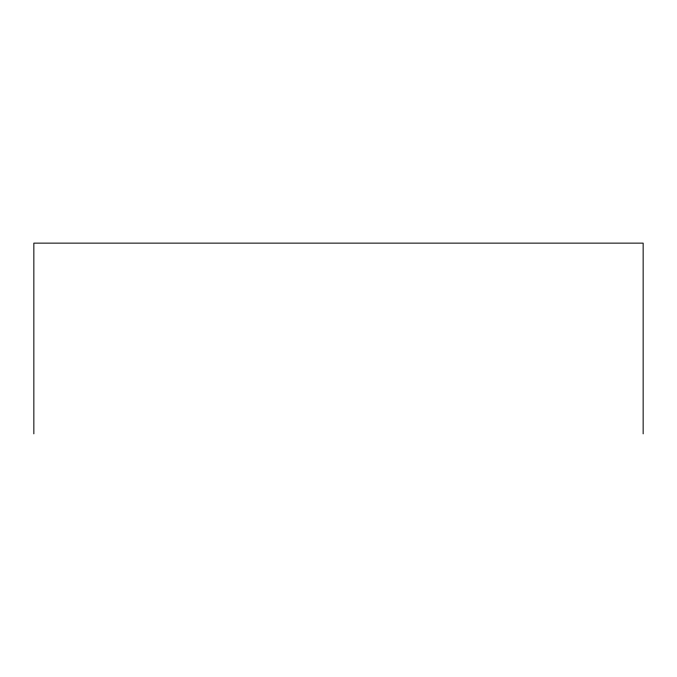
<?xml version="1.0" encoding="UTF-8"?>
<svg xmlns="http://www.w3.org/2000/svg" width="677" height="677" viewBox="0 0 677 677"><rect width="100%" height="100%" fill="white"/><g stroke="black" fill="none" stroke-linecap="round" stroke-linejoin="round"><path stroke-width="1.02" d="M643.15 433.864L643.15 243.136L33.85 243.136L33.85 433.864"/></g></svg>
